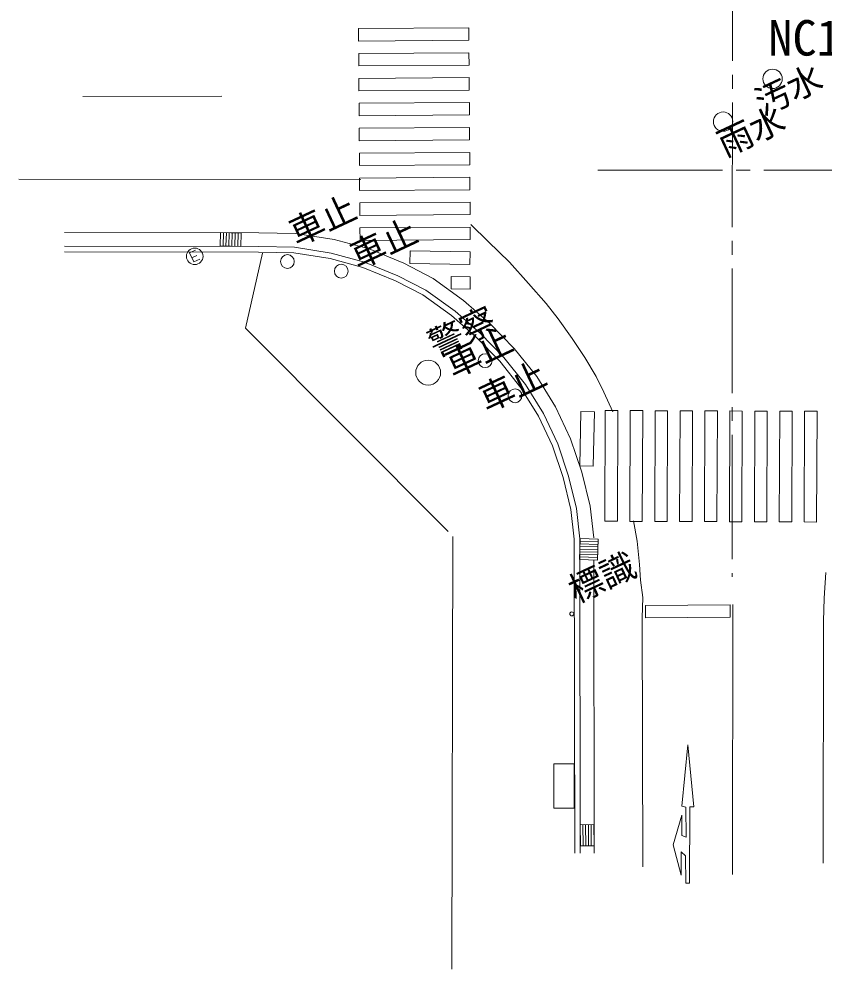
# Model space of a CAD drawing. Units: millimetres, scale not verified. Extents: x -299367 to 200937, y -138219 to 140514.
# Drawn here: x -160556 to -131470, y -31620 to 2695 of the extents above; entities that cross this region are included whole.
import ezdxf
from ezdxf.enums import TextEntityAlignment as Align

# ---------------------------------------------------------------- set-up
doc = ezdxf.new("R2010")
doc.units = ezdxf.units.MM
doc.header["$LTSCALE"] = 500
doc.linetypes.add('CHAIN2', pattern=[12, 9, -1, 1, -1])
doc.layers.add('1-2_指示項目', color=7, linetype='Continuous')
doc.layers.add('1-8_配管', color=4, linetype='Continuous', lineweight=9)
doc.layers.add('1-C', color=4, linetype='Continuous', lineweight=9)
doc.styles.add('ＭＳ ゴシック', font='')
doc.styles.get('ＭＳ ゴシック').set_extended_font_data('MS Gothic')

msp = doc.modelspace()

# ---------------------------------------------------------------- linework, layer by layer
at = {"layer": '1-8_配管', "linetype": 'CHAIN2'}
for p, q in [((-134709.4, 77678.5), (-134794.4, -17448.8)), ((-139640.8, -2759.1), (91100.1, -2964.9))]:
    msp.add_line(p, q, dxfattribs=at)
at = {"layer": '1-8_配管'}
msp.add_line((-144911.4, -31620.4), (-144884.3, -15997.7), dxfattribs=at)
at = {"layer": '1-C'}
for p, q in [((-148288.4, 2349.6), (-144304, 2378.4)), ((-148288.4, 2349.6), (-148285.6, 1899.7)), ((-144301.2, 1928.5), (-144304, 2378.4)), ((-148285.6, 1899.7), (-144301.2, 1928.5)), ((-148282.8, 1449.7), (-144296.9, 1478.5)), ((-148280.1, 999.7), (-148282.8, 1449.7)), ((-144294.1, 1028.5), (-144296.9, 1478.5)), ((-148280.1, 999.7), (-144294.1, 1028.5)), ((-144286.9, 128.5), (-144291.3, 578.4)), ((-148272.9, 99.8), (-144286.9, 128.5)), ((-158253.8, -99.2), (-153227.8, -93.2)), ((-148270.2, -350.3), (-144284.2, -321.5)), ((-144281.4, -771.5), (-144284.2, -321.5)), ((-148265.8, -800.2), (-148270.2, -350.3)), ((-148265.8, -800.2), (-144281.4, -771.5)), ((-148263, -1250.2), (-144278.7, -1221.4)), ((-148260.3, -1700.3), (-148263, -1250.2)), ((-144274.3, -1671.5), (-144278.7, -1221.4)), ((-148260.3, -1700.3), (-144274.3, -1671.5)), ((-148255.9, -2150.2), (-144271.5, -2121.4)), ((-148253.1, -2600.2), (-148255.9, -2150.2)), ((-144268.8, -2571.4), (-144271.5, -2121.4)), ((-148253.1, -2600.2), (-144268.8, -2571.4)), ((-148250.3, -3050.2), (-144264.4, -3021.4)), ((-148247.6, -3500.1), (-148250.3, -3050.2)), ((-144261.6, -3471.5), (-144264.4, -3021.4)), ((-148206, -3100.6), (-160555.5, -3093)), ((-148247.6, -3500.1), (-144261.6, -3471.5)), ((-148243.3, -3950.2), (-144258.9, -3921.4)), ((-148240.5, -4400.2), (-148243.3, -3950.2)), ((-144254.5, -4371.4), (-144258.9, -3921.4)), ((-148240.5, -4400.2), (-144254.5, -4371.4)), ((-143600.6, -5342), (-144232.6, -4732.9)), ((-151889.3, -5024.9), (-158914.6, -5011.9)), ((-153171.9, -5019.6), (-153183.5, -5505.8)), ((-153064.1, -5022.4), (-153077.3, -5508.6)), ((-152957.9, -5025.2), (-152969.4, -5511.4)), ((-152850.1, -5027.9), (-152863.2, -5514.2)), ((-152742.3, -5030.7), (-152755.4, -5516.9)), ((-152636, -5033.5), (-152649.2, -5519.6)), ((-152541.4, -5522.4), (-152528.2, -5036.2)), ((-148237.7, -4850.1), (-144251.7, -4821.4)), ((-148233.4, -5300.1), (-148237.7, -4850.1)), ((-142837, -6087.8), (-143600.6, -5342)), ((-151897.8, -5724.9), (-158915.3, -5711.8)), ((-151894.5, -5524.9), (-158915.1, -5512)), ((-154177.7, -5653), (-154393.4, -5754.6)), ((-154393.4, -5754.6), (-154241.5, -6080.7)), ((-153291.3, -5503), (-152541.4, -5522.4)), ((-151758.3, -5761.5), (-152373.8, -8473)), ((-150603.9, -5552.4), (-151894.5, -5524.9)), ((-149273.8, -5762.1), (-150603.9, -5552.4)), ((-148067.6, -6086.8), (-149273.8, -5762.1)), ((-146653.4, -6123.3), (-147907, -5612.1)), ((-154312.7, -5928.5), (-154128.7, -5842.1)), ((-154241.5, -6080.7), (-154024.2, -5979)), ((-146864.6, -6577.5), (-148067.6, -6086.8)), ((-145591.6, -6676.2), (-146653.4, -6123.3)), ((-142149.6, -6858.5), (-142837, -6087.8)), ((-145959.9, -7273.6), (-146948.8, -6759.2)), ((-145855.2, -7102.9), (-146864.6, -6577.5)), ((-144490.3, -7470.7), (-145591.6, -6676.2)), ((-144939.9, -6603.2), (-144946.6, -7048.8)), ((-144253.4, -6613.7), (-144939.9, -6603.2)), ((-141511.3, -7585.4), (-142149.6, -6858.5)), ((-144801.4, -7862.7), (-145855.2, -7102.9)), ((-143550.9, -8290.3), (-144490.3, -7470.7)), ((-143895.2, -8653.8), (-144801.4, -7862.7)), ((-141080.5, -8132.9), (-141511.3, -7585.4)), ((-140564.3, -8847.6), (-141080.5, -8132.9)), ((-152373.8, -8473), (-145046.4, -15811.7)), ((-142660.6, -9204), (-143550.9, -8290.3)), ((-143035.1, -9535.4), (-143895.2, -8653.8)), ((-140116.2, -9527.5), (-140564.3, -8847.6)), ((-141846.6, -10221.8), (-142660.6, -9204)), ((-142255.9, -10511), (-143035.1, -9535.4)), ((-139698.3, -10213.1), (-140116.2, -9527.5)), ((-141165.8, -11317.7), (-141846.6, -10221.8)), ((-139419.7, -10785), (-139698.3, -10213.1)), ((-141781.3, -11652.8), (-142419.3, -10626.5)), ((-141606.8, -11557), (-142255.9, -10511)), ((-139098.5, -11496.1), (-139419.7, -10785)), ((-140626.2, -12465.1), (-141165.8, -11317.7)), ((-141090.9, -12651.9), (-141606.8, -11557)), ((-139759.6, -11491.2), (-139805.8, -13452.4)), ((-138486.8, -15450.1), (-138472.2, -11450.1)), ((-138472.2, -11450.1), (-138021.9, -11451.7)), ((-137586.3, -15453.4), (-137571.6, -11453.4)), ((-137571.6, -11453.4), (-137121.3, -11455.1)), ((-137136, -15455), (-137121.3, -11455.1)), ((-136685.7, -15456.6), (-136671, -11456.6)), ((-136671, -11456.6), (-136222.3, -11458.3)), ((-136235.4, -15458.2), (-136222.3, -11458.3)), ((-135786.7, -15459.8), (-135772.1, -11459.8)), ((-135772.1, -11459.8), (-135321.8, -11461.5)), ((-135336.5, -15461.5), (-135321.8, -11461.5)), ((-134886.2, -15463.2), (-134871.5, -11463.3)), ((-134871.5, -11463.3), (-134421.2, -11464.8)), ((-134435.9, -15464.8), (-134421.2, -11464.8)), ((-133985.6, -15466.4), (-133972.5, -11466.4)), ((-133522.2, -11468), (-133972.5, -11466.4)), ((-133536.9, -15468), (-133522.2, -11468)), ((-133086.6, -15469.7), (-133072, -11469.7)), ((-132186.1, -15472.9), (-132171.4, -11473)), ((-131721.1, -11474.6), (-132171.4, -11473)), ((-131735.8, -15474.5), (-131721.1, -11474.6)), ((-140700.3, -13812.6), (-141090.9, -12651.9)), ((-140218.2, -13674), (-140626.2, -12465.1)), ((-139805.8, -13452.4), (-140297.3, -13441)), ((-139922.8, -14901.1), (-140218.2, -13674)), ((-140416, -14988.3), (-140700.3, -13812.6)), ((-140291.7, -16077.5), (-140416, -14988.3)), ((-139792.3, -16048.9), (-139922.8, -14901.1)), ((-138352.1, -15433.9), (-138222.7, -16167.2)), ((-137136, -15455), (-137586.3, -15453.4)), ((-136235.4, -15458.2), (-136685.7, -15456.6)), ((-135336.5, -15461.5), (-135786.7, -15459.8)), ((-134435.9, -15464.8), (-134886.2, -15463.2)), ((-133536.9, -15468), (-133985.6, -15466.4)), ((-132636.3, -15471.2), (-133086.6, -15469.7)), ((-131735.8, -15474.5), (-132186.1, -15472.9)), ((-140477.8, -27434.1), (-140493, -16089)), ((-140276.5, -27433.8), (-140291.7, -16077.5)), ((-139635.3, -16092), (-139655, -16847.4)), ((-140290.4, -16452.8), (-139645.1, -16469.7)), ((-140288.8, -16358.3), (-139643.5, -16375.2)), ((-140285.5, -16263.8), (-139640.2, -16280.9)), ((-140283.9, -16169.5), (-139638.6, -16186.5)), ((-138222.7, -16167.2), (-138136.2, -17003.2)), ((-140298.6, -16736.1), (-139653.3, -16753)), ((-140295.4, -16641.7), (-139650.1, -16658.6)), ((-140293.7, -16547.3), (-139648.4, -16564.1)), ((-139655, -16847.4), (-140301.9, -16830.5)), ((-139777, -27433), (-139791.4, -16843.9)), ((-138136.2, -17003.2), (-138100.3, -17569.6)), ((-138100.3, -17569.6), (-138018.4, -18206.4)), ((-138018.4, -18206.4), (-138038.1, -18939.7)), ((-134860.7, -18911.4), (-134863.5, -18470.1)), ((-134758.8, -18459.8), (-134777.1, -28209)), ((-138038.1, -18939.7), (-138020.8, -27929.9)), ((-137914.4, -18930.3), (-134860.7, -18911.4)), ((-131488.5, -19053.3), (-131494.7, -27802.4)), ((-136607.7, -25739.5), (-136390.1, -23528.4)), ((-136390.1, -23528.4), (-136168.5, -25759)), ((-141232.7, -25805.9), (-141228.1, -24204.3)), ((-140498.5, -25808.7), (-141232.7, -25805.9)), ((-136924.4, -27129.6), (-136612.7, -26059.7)), ((-136612.7, -26059.7), (-136602.3, -26792.2)), ((-136465, -25773.8), (-136607.7, -25739.5)), ((-136453.3, -26859.5), (-136465, -25773.8)), ((-136314.4, -25756.7), (-136324.8, -28522.5)), ((-136168.5, -25759), (-136314.4, -25756.7)), ((-140280.3, -26410.3), (-139787.2, -26406.1)), ((-140273.1, -27169.9), (-140280.3, -26410.3)), ((-140180.4, -26409.5), (-140174.8, -27168.9)), ((-140082.1, -26408.6), (-140076.5, -27168.1)), ((-139983.8, -26407.7), (-139976.6, -27167.2)), ((-139885.5, -26406.9), (-139878.3, -27166.5)), ((-139787.2, -26406.1), (-139780, -27165.5)), ((-136602.3, -26792.2), (-136453.3, -26859.5)), ((-139780, -27165.5), (-140273.1, -27169.9)), ((-136630.5, -28233.2), (-136924.4, -27129.6)), ((-136632.9, -27389.7), (-136630.5, -28233.2)), ((-136469.8, -27535.7), (-136632.9, -27389.7)), ((-136467.5, -28514.8), (-136469.8, -27535.7)), ((-136324.8, -28522.5), (-136467.5, -28514.8))]:
    msp.add_line(p, q, dxfattribs=at)
for points in [[(-148272.9, 99.8), (-148275.7, 549.7), (-144291.3, 578.4)], [(-152528.2, -5036.2), (-153278.2, -5016.7), (-153291.3, -5503)], [(-147907, -5612.1), (-149168.8, -5272.4), (-150560.7, -5053.3), (-151889.3, -5024.9)], [(-148233.4, -5300.1), (-144248.9, -5271.3), (-144251.7, -4821.4)], [(-149315.3, -5958), (-150621.5, -5752.1), (-151897.8, -5724.9)], [(-146948.8, -6759.2), (-148131.2, -6276.7), (-149315.3, -5958)], [(-144946.6, -7048.8), (-144260.1, -7059.2), (-144253.4, -6613.7)], [(-144033.3, -8799.1), (-144926.8, -8019.4), (-145959.9, -7273.6)], [(-142419.3, -10626.5), (-143185.9, -9668), (-144033.3, -8799.1)], [(-140892.2, -13868), (-141276.5, -12726.7), (-141781.3, -11652.8)], [(-140297.3, -13441), (-140251.1, -11479.7), (-139759.6, -11491.2)], [(-139385.8, -15446.9), (-139371.2, -11446.8), (-138922.5, -11448.4)], [(-139385.8, -15446.9), (-138935.5, -15448.4), (-138922.5, -11448.4)], [(-138486.8, -15450.1), (-138036.6, -15451.7), (-138021.9, -11451.7)], [(-132636.3, -15471.2), (-132621.7, -11471.3), (-133072, -11469.7)], [(-140493, -16089), (-140614.2, -15023.1), (-140892.2, -13868)], [(-140301.9, -16830.5), (-140280.6, -16075), (-139635.3, -16092)], [(-131404.5, -17296.3), (-131468.7, -18226.5), (-131488.5, -19053.3)], [(-134863.5, -18470.1), (-137917.2, -18488.9), (-137914.4, -18930.3)], [(-141228.1, -24204.3), (-140492.4, -24207.2), (-140498.5, -25808.7)]]:
    msp.add_lwpolyline(points, dxfattribs=at)
msp.add_lwpolyline([(-146424.6, -5683.8), (-146431.4, -6136.8), (-144260.9, -6171.4), (-144252.6, -5718.4)], close=True, dxfattribs=at)
for centre, radius in [((-133329.2, 533.6), 350), ((-135114.3, -1012), 350), ((-154204.9, -5877.7), 300), ((-150858.1, -6067.3), 250), ((-148911.4, -6413.5), 250), ((-143713.8, -9646.8), 250), ((-145772.2, -10077.9), 450), ((-142633.6, -10914.1), 250), ((-140584.3, -18793.8), 70)]:
    msp.add_circle(centre, radius, dxfattribs=at)

# ---------------------------------------------------------------- texts
at = {"layer": '1-2_指示項目', "style": 'ＭＳ ゴシック'}
msp.add_text('NC11-12', height=1283, dxfattribs=at).set_placement((-133483.9, 988.4), align=Align.BOTTOM_LEFT)
at = {"layer": '1-C', "color": 7, "style": 'ＭＳ ゴシック'}
for s, rotation, p in [('汚水', 25.082, (-133572.6, -1055.3)), ('雨水', 25.082, (-134927.1, -2549.9)), ('車止', 25.082, (-150407.5, -5761.2)), ('車止', 25.082, (-148201.2, -6602.2)), ('警察', 25.082, (-145374, -9795.2)), ('車止', 25.083, (-144759.4, -10535.5)), ('車止', 25.082, (-143546, -11762.8)), ('標識', 25.082, (-140317.8, -18669.5))]:
    msp.add_text(s, height=916.4, rotation=rotation, dxfattribs=at).set_placement(p, align=Align.BOTTOM_LEFT)

doc.saveas('drawing.dxf')
